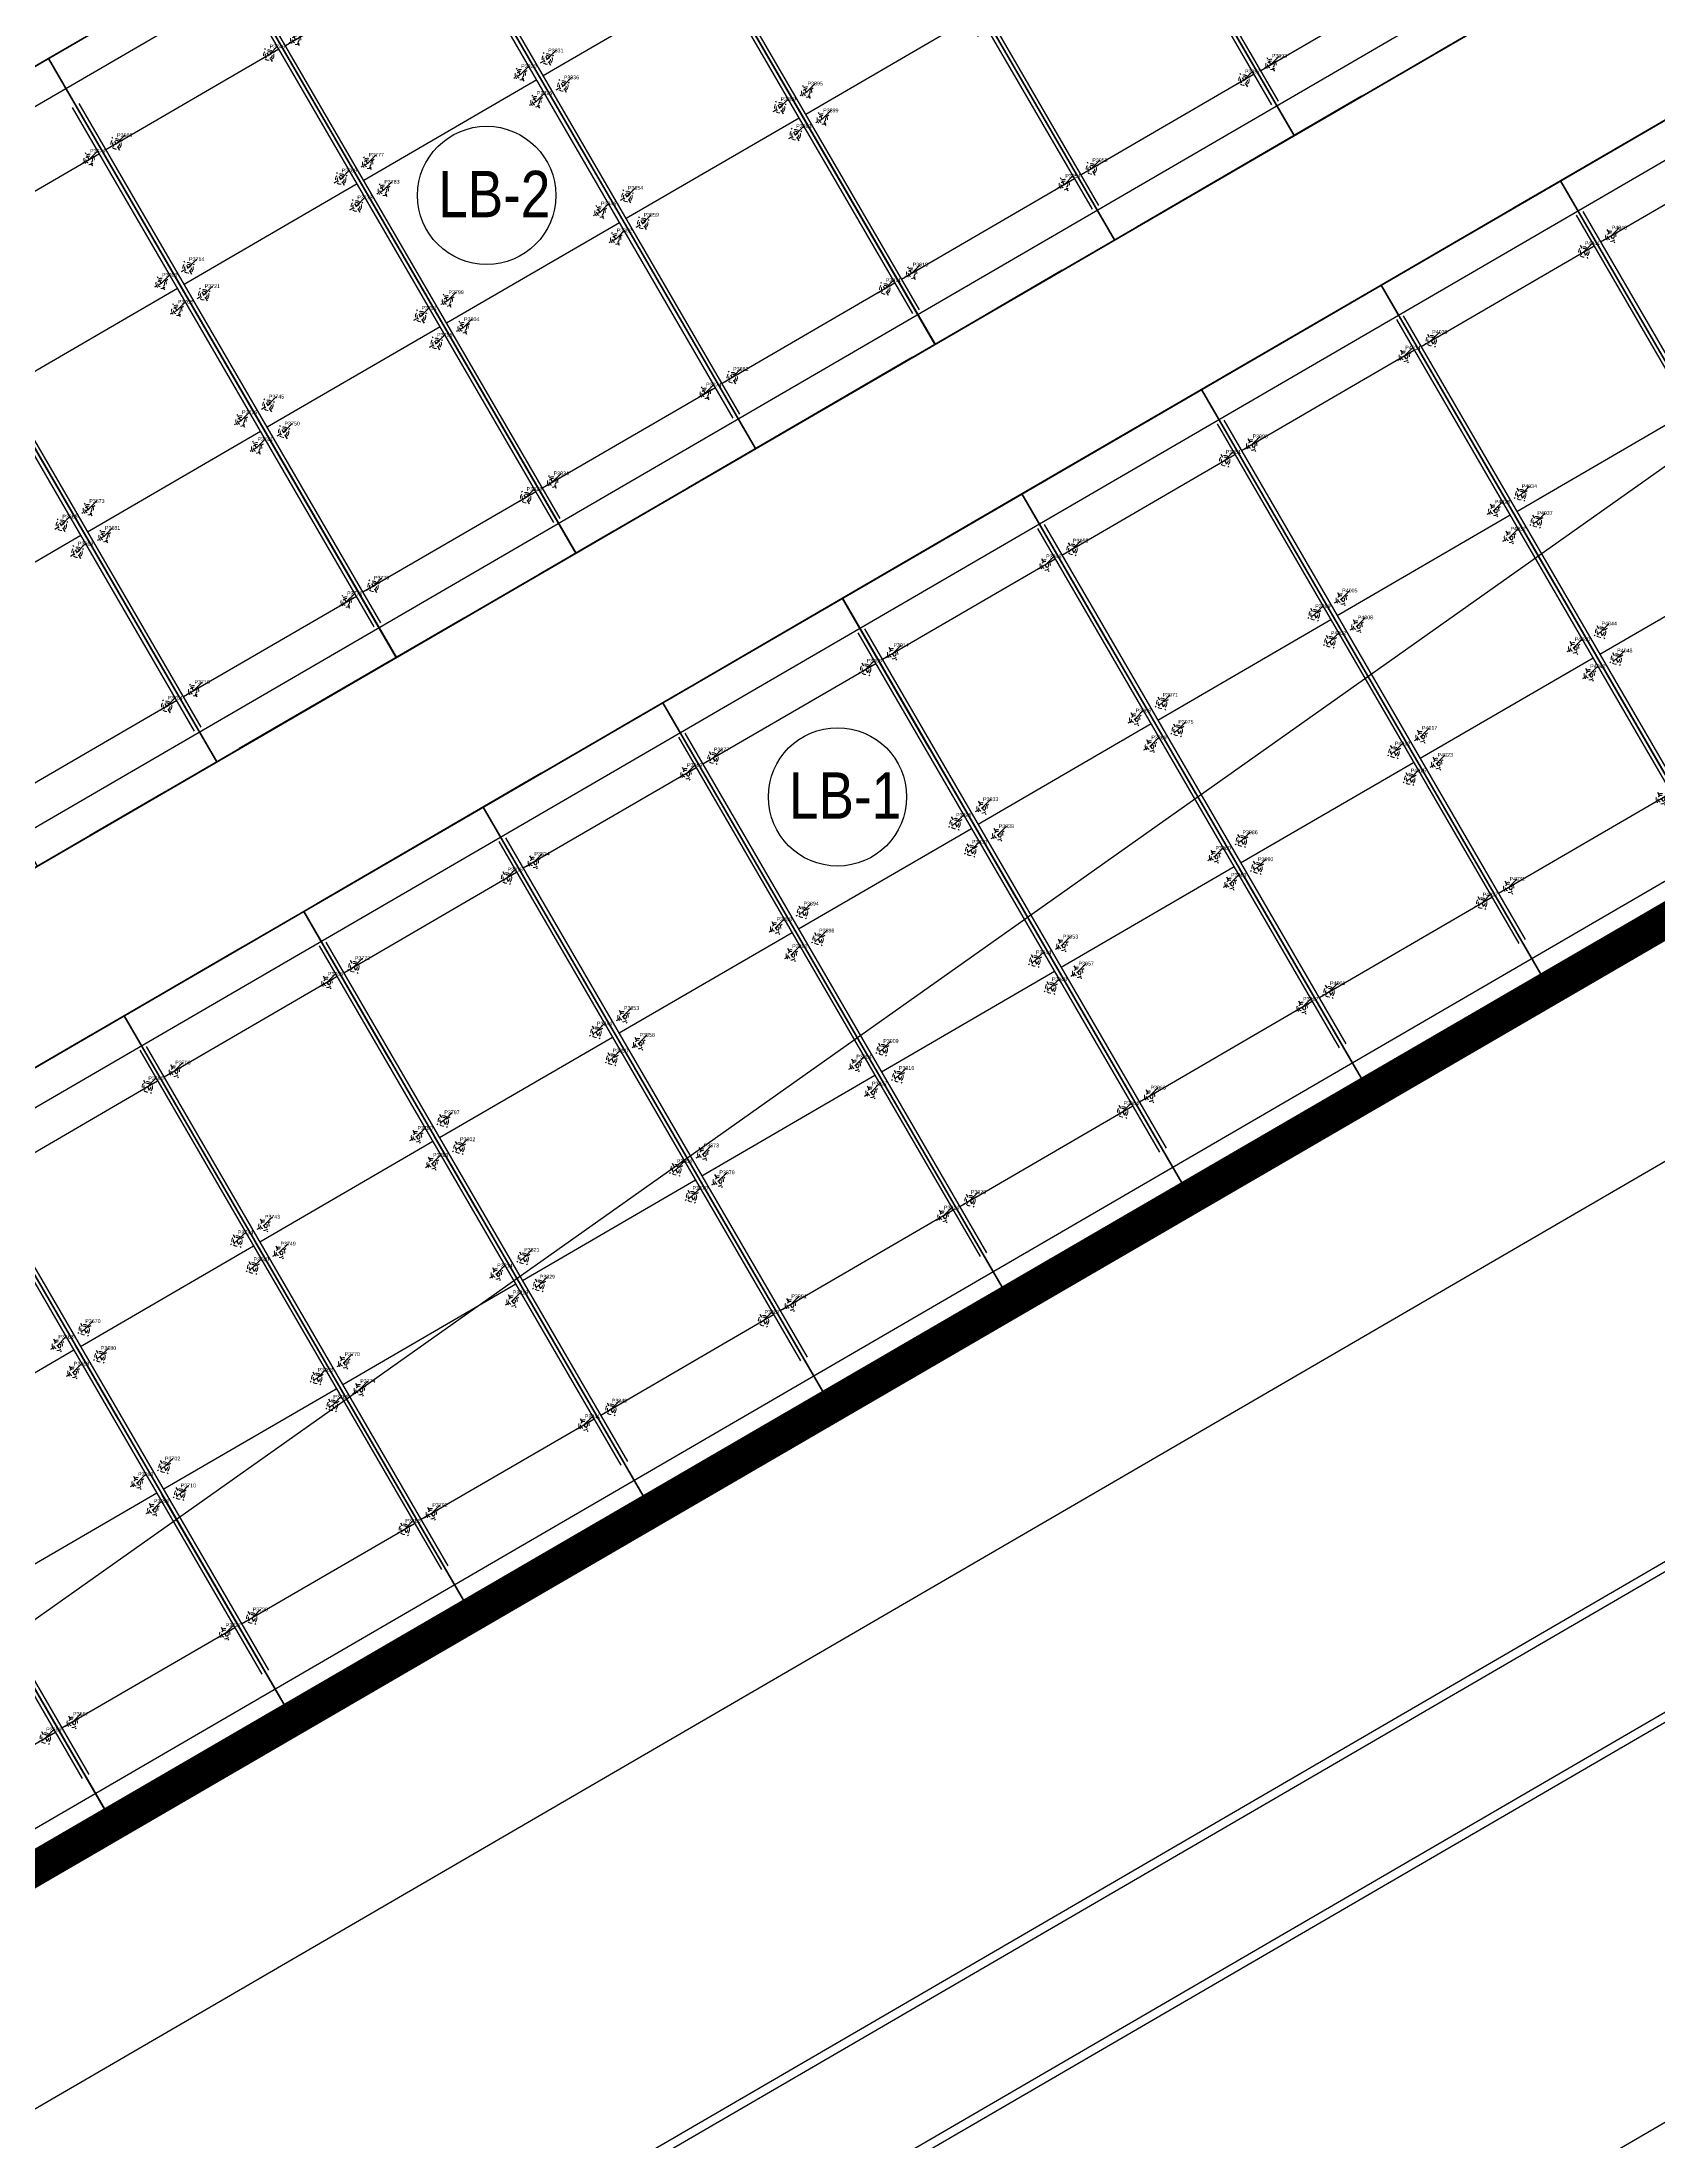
# Model space of a CAD drawing. Header units: millimetres. Extents: x 567980 to 569430, y 2065777 to 2066666.
# Drawn here: x 568884.8 to 568931.5, y 2066157.6 to 2066218.3 of the extents above; entities that cross this region are included whole.
import ezdxf
from ezdxf.enums import TextEntityAlignment as Align
from ezdxf.xclip import XClip

# ---------------------------------------------------------------- set-up
doc = ezdxf.new("R2010")
doc.units = ezdxf.units.MM
for name, pattern in [('ACAD_ISO10W100', [18.5, 12, -3, 0.5, -3]), ('CENTER', [3, 1.5, -0.5, 0.5, -0.5]), ('CENTER2', [1.125, 0.75, -0.125, 0.125, -0.125]), ('HIDDEN', [0.75, 0.5, -0.25]), ('Xref Grid (A1)$0$CENTER2', [1.125, 0.75, -0.125, 0.125, -0.125])]:
    doc.linetypes.add(name, pattern=pattern)
for name, color, linetype, lineweight in [('A-KY HIEU', 34, 'Continuous', 20), ('A-NET THAY', 125, 'Continuous', 18), ('boDnv', 54, 'Continuous', 25), ('E- RANH GIOI', 1, 'CENTER', 13), ('kata_text', 254, 'Continuous', 30)]:
    doc.layers.add(name, color=color, linetype=linetype, lineweight=lineweight)
for name, color, linetype in [('BoThamCo', 94, 'Continuous'), ('CDC.01.AXIS', 160, 'CENTER2'), ('ChiaLo', 128, 'CENTER'), ('datOlienke', 42, 'Continuous'), ('ghi_chu', 7, 'Continuous'), ('LogDg', 7, 'Continuous'), ('LoLK', 6, 'Continuous'), ('RANHGIOI', 2, 'HIDDEN'), ('TimDg', 222, 'Continuous'), ('ViaHeS', 32, 'Continuous'), ('Xref Grid (A1)$0$01.AXIS', 160, 'Xref Grid (A1)$0$CENTER2')]:
    doc.layers.add(name, color=color, linetype=linetype)
doc.layers.add('KCS_Plotter', color=11, linetype='Continuous', plot=False)
doc.styles.add('avantH', font='', dxfattribs={"height": 10})
doc.styles.add('kata_dim', font='vnrms.shx', dxfattribs={"width": 0.66, "oblique": 7})
doc.styles.add('kata_text', font='arial.ttf', dxfattribs={"width": 0.8})
doc.styles.add('rms', font='romans.shx', dxfattribs={"width": 0.7, "bigfont": 'vns.shx'})
doc.styles.add('VNH', font='', dxfattribs={"height": 2.5})
doc.styles.get('avantH').set_extended_font_data('.VnAvantH')
doc.styles.get('VNH').set_extended_font_data('.VnArial NarrowH')
doc.linetypes.add('ADL', pattern='A,0.125,-0.15,["++",rms,S=0.5,R=0,X=0,Y=-0.2245],-1.35,1.125', length=2.75)
doc.dimstyles.new('kata_dim_iso', dxfattribs={"dimtxt": 2.5, "dimasz": 1.5, "dimexe": 1.5, "dimexo": 2.5, "dimtad": 1, "dimdec": 0, "dimzin": 0, "dimdsep": 46, "dimtxsty": 'kata_dim', "dimblk": 'kata_block_ArchTick', "dimcen": 0.09, "dimdle": 1.2, "dimclrd": 8, "dimclre": 8, "dimclrt": 3, "dimadec": 0, "dimazin": 0, "dimtfac": 1, "dimtdec": 0, "dimtix": 1, "dimtofl": 0, "dimtmove": 0, "dimatfit": 3, "dimfxl": 3.75, "dimfxlon": 1, "dimtolj": 1, "dimtzin": 0, "dimarcsym": 0})

# ---------------------------------------------------------------- blocks, each defined once
blk = doc.blocks.new('NEN')
at = {"layer": 'boDnv', "color": 10, "linetype": 'ADL', "ltscale": 0.25}
for points in [[(263.053, -132.006), (256.939, -119.782), (251.208, -118.07), (145.657, -179.397), (154.7, -194.961)], [(270.404, -156.648), (272.264, -150.423), (266.19, -138.279), (158.216, -201.014), (167.259, -216.577)]]:
    blk.add_lwpolyline(points, close=True, dxfattribs=at)
at = {"layer": 'BoThamCo'}
blk.add_lwpolyline([(274.126, -178.484, 1), (272.368, -175.457), (138.589, -253.186, -0.013452), (91.443, -278.907, 0.999991), (93.036, -282.024, 0.013452), (140.347, -256.212)], format="xyb", close=True, dxfattribs=at)
at = {"layer": 'ChiaLo', "ltscale": 5}
for points in [[(264.367, -132.399), (154.337, -196.328)], [(266.608, -136.879), (156.849, -200.651)], [(223.509, -156.138), (213.462, -138.845)], [(218.321, -159.152), (208.274, -141.859)], [(213.133, -162.166), (203.086, -144.873)], [(207.946, -165.181), (197.898, -147.888)], [(202.758, -168.195), (192.71, -150.902)], [(197.57, -171.209), (187.522, -153.916)], [(192.382, -174.223), (182.334, -156.93)], [(241.257, -174.74), (231.209, -157.447)], [(236.069, -177.754), (226.021, -160.461)], [(230.881, -180.768), (220.833, -163.475)], [(225.693, -183.783), (215.645, -166.49)], [(220.505, -186.797), (210.457, -169.504)], [(215.317, -189.811), (205.27, -172.518)], [(210.129, -192.825), (200.082, -175.532)], [(204.941, -195.84), (194.894, -178.547)], [(199.753, -198.854), (189.706, -181.561)], [(194.566, -201.868), (184.518, -184.575)], [(189.378, -204.882), (179.33, -187.589)]]:
    blk.add_lwpolyline(points, dxfattribs=at)
at = {"layer": 'datOlienke'}
for points in [[(264.367, -132.399), (257.64, -118.948), (251.08, -116.988), (144.29, -179.035), (154.337, -196.328)], [(271.249, -157.314), (273.336, -150.33), (266.608, -136.879), (156.849, -200.651), (166.897, -217.944)]]:
    blk.add_lwpolyline(points, close=True, dxfattribs=at)
at = {"layer": 'LogDg'}
for points in [[(34.296, -348.766, -0.124666), (14.114, -339.771, 0.262937), (-5.331, -336.771, -0.009345), (-40.959, -349.473), (-145.868, -384.68, 0.405257), (-155.456, -403.235), (-146.557, -432.72), (-158.046, -436.187), (-166.572, -407.936, 0.423227), (-185.704, -398.049), (-272.077, -427.035, 0.40652), (-277.181, -436.964), (-262.947, -483.397), (-271.552, -486.035), (-285.593, -440.232, 0.421949), (-295.787, -434.992), (-422.26, -477.436, 0.346831), (-427.684, -485.726), (-426.662, -497.249, 0.109851), (-417.21, -527.045), (-422.398, -530.058, -0.109851), (-432.639, -497.779), (-433.194, -491.512, 0.484967), (-443.708, -484.634), (-484.199, -498.222, 0.36701), (-492.228, -511.51), (-484.402, -560.012), (-490.326, -560.967), (-497.433, -516.92, 0.457512), (-512.889, -507.388), (-525.337, -511.314, 0.375227), (-533.554, -524.795, 0.049445), (-523.248, -562.118), (-518.404, -576.577), (-525.515, -578.96), (-530.307, -564.659, -0.044276), (-540.221, -530.036, 0.448349), (-555.614, -520.863), (-568.853, -525.038), (-576.072, -502.149), (-552.391, -494.681, 0.333336), (-544.003, -482.976), (-545.865, -397.305, 0.120559), (-569.998, -307.198), (-621.979, -219.712, 0.334943), (-635.359, -214.239), (-686.931, -227.855), (-689.803, -216.977), (-647.957, -205.93, 0.498191), (-640.704, -188.198), (-654.378, -165.183, -0.144979), (-668.853, -108.061), (-659.845, 118.23, 0.428088), (-671.924, 130.707), (-689.222, 130.58), (-689.305, 141.83), (-670.344, 141.969, 0.400474), (-658.442, 153.492), (-657.828, 168.904), (-656.06, 189.374), (-648.588, 188.728), (-650.341, 168.432), (-650.889, 154.678, 0.425345), (-638.921, 142.201), (-621.613, 142.328, 0.402651), (-609.707, 153.94), (-609.387, 163.859, -0.019867), (-608.227, 179.942), (-606.8, 192.652), (-600.838, 191.983), (-602.264, 179.273, 0.019867), (-603.39, 163.665), (-603.676, 154.802, 0.425871), (-591.594, 142.415), (-548.362, 142.733), (-548.28, 131.483), (-592.887, 131.155, 0.401789), (-604.791, 119.578), (-607.754, 35.571, -0.005984), (-607.983, 30.718, 0.462462), (-599.177, 22.287), (-555.377, 26.801), (-554.762, 20.832), (-603.242, 15.836, 0.355613), (-610.381, 8.689), (-613.794, -24.838, 0.475348), (-605.015, -33.606), (-508.268, -23.636, 0.016072), (-476.806, -19.368, 0.37392), (-470.138, -11.259), (-470.705, 9.348), (-464.707, 9.513), (-464.235, -7.648, 0.461916), (-454.747, -15.288), (-421.581, -8.993, 0.020567), (-382.015, 0.216), (-299.764, 22.963, 0.415004), (-292.798, 35.293), (-296.969, 50.218), (-285.412, 53.448), (-281.218, 38.439, 0.413423), (-268.921, 31.492), (-169.968, 58.858, 0.427702), (-164.496, 69.052), (-169.623, 84.754), (-163.92, 86.616), (-158.479, 69.956, 0.400853), (-148.742, 64.729), (-123.897, 71.6, 0.437327), (-113.795, 91.173), (-114.462, 93.013), (-128.551, 136.154), (-105.736, 143.605), (-91.769, 100.833), (-90.91, 98.466, 0.429754), (-70.957, 89.772, 0.001079), (-63.934, 92.766, 0.001474), (-62.342, 93.454), (-47.534, 99.909, 0.386536), (-43.126, 109.726), (-48.301, 125.574), (-42.598, 127.436), (-38.076, 113.59, 0.442444), (-27.275, 108.739), (111.617, 169.28, 0.414214), (115.754, 179.811), (109.361, 194.478), (114.861, 196.875), (121.255, 182.208, 0.414214), (131.785, 178.071), (252.97, 230.894), (276.872, 241.312), (291.579, 249.057, 0.419837), (295.267, 261.365), (290.95, 269.196), (301.459, 274.99), (306.058, 266.648, 0.408717), (318.136, 263.031), (326.546, 267.464), (332.148, 256.836), (324.233, 252.656, 0.419466), (320.555, 240.352), (397.092, 101.523, 0.433643), (408.413, 98.649), (440.787, 119.386), (444.023, 114.334), (410.428, 92.813, 0.395048), (407.737, 82.215), (451.056, 3.639, -0.005576), (472.219, -35.781, 0.422017), (490.066, -41.118), (502.995, -33.918), (514.672, -54.886), (500.295, -62.892, 0.404193), (495.052, -80.181), (502.502, -94.711), (491.824, -100.186), (485.095, -87.061, 0.424556), (467.192, -81.64), (316.164, -165.913), (307.211, -171.115, 0.396001), (304.075, -181.611), (326.147, -225.742), (318.098, -229.768), (296.726, -187.038, 0.432664), (285.552, -183.699), (178.072, -246.148, 0.389772), (174.86, -256.488), (194.1, -297.126), (188.677, -299.693), (170.231, -260.733, 0.439085), (158.982, -257.239), (145.496, -265.075, -0.013452), (97.701, -291.151, 0.262926), (86.853, -307.563, -0.162068), (76.015, -333.842, 0.270323), (72.318, -353.653), (79.981, -375.074), (57.383, -383.157), (49.72, -361.737, 0.270325), (34.296, -348.766)], [(49.536, -260.065, -0.269945), (34.095, -247.153), (22.999, -216.476, -0.362457), (26.499, -206.84), (119.685, -152.625, -0.414384), (136.095, -156.969), (142.222, -167.514, 0.414214), (153.158, -170.413), (250.593, -113.801, -0.432664), (261.767, -117.14), (278.799, -151.193, -0.396001), (275.663, -161.688), (133.439, -244.323, -0.012999), (88.371, -268.964, -0.278117), (67.767, -267.557, 0.110848), (49.536, -260.065)]]:
    blk.add_lwpolyline(points, format="xyb", dxfattribs=at)
blk.add_lwpolyline([(274.252, -178.7, 1), (272.242, -175.241), (138.463, -252.969, -0.013452), (91.329, -278.685, 0.999992), (93.15, -282.246, 0.013452), (140.473, -256.428)], format="xyb", close=True, dxfattribs=at)
at = {"layer": 'LoLK'}
for points in [[(218.65, -135.831), (213.462, -138.845), (223.509, -156.138), (228.697, -153.124)], [(213.462, -138.845), (208.274, -141.859), (218.321, -159.152), (223.509, -156.138)], [(208.274, -141.859), (203.086, -144.873), (213.133, -162.166), (218.321, -159.152)], [(203.086, -144.873), (197.898, -147.888), (207.946, -165.181), (213.133, -162.166)], [(197.898, -147.888), (192.71, -150.902), (202.758, -168.195), (207.946, -165.181)], [(192.71, -150.902), (187.522, -153.916), (197.57, -171.209), (202.758, -168.195)], [(187.522, -153.916), (182.334, -156.93), (192.382, -174.223), (197.57, -171.209)], [(236.397, -154.433), (231.209, -157.447), (241.257, -174.74), (246.444, -171.725)], [(182.334, -156.93), (177.146, -159.945), (187.194, -177.238), (192.382, -174.223)], [(231.209, -157.447), (226.021, -160.461), (236.069, -177.754), (241.257, -174.74)], [(226.021, -160.461), (220.833, -163.475), (230.881, -180.768), (236.069, -177.754)], [(220.833, -163.475), (215.645, -166.49), (225.693, -183.783), (230.881, -180.768)], [(215.645, -166.49), (210.457, -169.504), (220.505, -186.797), (225.693, -183.783)], [(210.457, -169.504), (205.27, -172.518), (215.317, -189.811), (220.505, -186.797)], [(205.27, -172.518), (200.082, -175.532), (210.129, -192.825), (215.317, -189.811)], [(200.082, -175.532), (194.894, -178.547), (204.941, -195.84), (210.129, -192.825)], [(194.894, -178.547), (189.706, -181.561), (199.753, -198.854), (204.941, -195.84)], [(189.706, -181.561), (184.518, -184.575), (194.566, -201.868), (199.753, -198.854)], [(184.518, -184.575), (179.33, -187.589), (189.378, -204.882), (194.566, -201.868)], [(179.33, -187.589), (174.142, -190.604), (184.19, -207.897), (189.378, -204.882)]]:
    blk.add_lwpolyline(points, close=True, dxfattribs=at)
at = {"layer": 'RANHGIOI', "color": 1, "ltscale": 9, "const_width": 1}
blk.add_lwpolyline([(460, -51.299, 0.006594), (435.293, -5.051), (303.078, 234.769), (284.672, 225.077), (-55.993, 76.586), (-56.839, 76.223, -0.005137), (-90.743, 62.093), (-377.217, -17.133, -0.020567), (-418.225, -26.678), (-463.443, -35.259, -0.021218), (-506.422, -41.541), (-623.638, -53.62), (-626.464, -70.884, 0.128574), (-620.42, -135.36), (-615.505, -148.86, 0.039408), (-607.143, -167.188), (-594.172, -190.555), (-547.57, -259.493, -0.11987), (-522.704, -326.397), (-507.917, -451.947), (-504.475, -473.277), (-499.271, -471.636), (-50.48, -321.024, 0.050684), (130.425, -239.135), (301.319, -139.843)], format="xyb", close=True, dxfattribs=at)
at = {"layer": 'TimDg', "linetype": 'ACAD_ISO10W100', "ltscale": 0.75}
for points in [[(335.549, -254.599), (124.099, 168.176)], [(9.149, -213.464), (246.062, -75.628)]]:
    blk.add_lwpolyline(points, dxfattribs=at)
blk.add_lwpolyline([(-358.633, -282.039), (-15.318, -166.825, 0.050829), (-9.777, -164.314), (222.735, -29.039)], format="xyb", dxfattribs=at)
at = {"layer": 'ViaHeS', "elevation": 0}
blk.add_lwpolyline([(-483.362, -504.27), (-441.21, -490.124), (-436.029, -493.514), (-435.627, -498.044, 0.109851), (-424.993, -531.564), (-414.615, -525.539, -0.109851), (-423.674, -496.984), (-424.342, -489.445), (-420.001, -483.006), (-295.249, -441.14), (-289.043, -444.33), (-275.854, -487.354), (-258.645, -482.078), (-271.972, -438.601), (-268.698, -432.23), (-181.634, -403.012), (-172.975, -407.486), (-163.79, -437.92), (-140.813, -430.986), (-150.211, -399.847), (-145.597, -390.918), (-39.026, -355.153, 0.008545), (-6.235, -343.522, -0.249193), (12.375, -345.964, 0.09975), (30.772, -354.181, -0.256949), (45.215, -366.957), (51.733, -385.178), (85.63, -373.053), (79.112, -354.831, -0.256949), (82.174, -335.793, 0.136918), (92.607, -310.438, -0.249193), (103.308, -295.017, 0.012659), (148.511, -270.262), (162.157, -262.333), (168.62, -264.341), (185.966, -300.977), (196.811, -295.842), (179.033, -258.291), (181.216, -251.26), (287.384, -189.574), (293.944, -191.534), (314.073, -231.781), (330.172, -223.729), (309.538, -182.474), (311.625, -175.49), (319.134, -171.127), (408.277, -121.386), (412.274, -122.589), (434.351, -165.321), (442.347, -161.19), (420.137, -118.201), (421.38, -114.074), (470.335, -86.758), (479.641, -89.576), (486.485, -102.924), (507.841, -91.973), (500.499, -77.654), (503.421, -68.019), (517.591, -60.128), (500.076, -28.676), (486.971, -35.974), (477.625, -33.17, 0.0056), (456.311, 6.536), (412.324, 86.322), (414.12, 93.398), (444.832, 113.071), (439.977, 120.649), (409.766, 101.296), (403.142, 102.978), (327.714, 239.794), (330.524, 249.193), (334.945, 251.528), (323.749, 272.772), (318.926, 270.23), (309.354, 273.096), (306.713, 277.887), (285.696, 266.299), (288.11, 261.921), (285.295, 252.529), (274.271, 246.724), (129.387, 183.571), (122.806, 186.157), (117.612, 198.074), (106.611, 193.279), (111.806, 181.362), (109.22, 174.781), (26.33, 138.65), (-29.869, 114.154), (-36.004, 116.909), (-39.746, 128.368), (-51.153, 124.642), (-47.055, 112.092), (-50.086, 105.341), (-75.921, 94.08), (-84.511, 97.937), (-100.033, 145.467), (-134.254, 134.292), (-118.657, 86.529), (-123.231, 78.009), (-150.258, 70.535), (-156.629, 73.955), (-161.068, 87.547), (-172.475, 83.822), (-168.207, 70.753), (-171.474, 64.667), (-269.546, 37.545), (-275.711, 41.028), (-279.634, 55.063), (-302.748, 48.603), (-298.843, 34.63), (-302.316, 28.482), (-383.614, 5.999, -0.020567), (-422.7, -3.099), (-456.246, -9.465), (-461.296, -5.399), (-461.708, 9.595), (-473.703, 9.265), (-473.239, -7.637), (-478.028, -13.489, -0.015955), (-508.883, -17.667), (-606.147, -27.691), (-610.614, -23.229), (-607.49, 7.461), (-602.01, 12.947), (-554.455, 17.848), (-555.685, 29.785), (-600.448, 25.172), (-605.043, 29.645, 0.007073), (-604.756, 35.466), (-601.912, 116.095), (-594.665, 123.142), (-548.221, 123.483), (-548.421, 150.733), (-593.42, 150.402), (-600.493, 157.35, -0.027886), (-599.283, 178.939), (-597.857, 191.648), (-609.782, 192.987), (-611.208, 180.277, 0.019867), (-612.385, 163.955), (-612.597, 157.389), (-619.823, 150.342), (-639.316, 150.198), (-646.998, 158.133), (-646.598, 168.196), (-644.852, 188.405), (-659.796, 189.697), (-661.572, 169.14), (-662.014, 158.023), (-670.332, 149.97), (-689.364, 149.83), (-689.163, 122.58), (-671.417, 122.71), (-663.736, 114.776), (-672.6, -107.912, 0.144979), (-657.602, -167.099), (-644.687, -188.836), (-648.335, -197.756), (-691.845, -209.242), (-684.889, -235.59), (-633.86, -222.118), (-622.039, -226.953), (-573.255, -309.058, -0.120474), (-549.614, -397.387), (-547.842, -478.902), (-555.298, -489.306), (-577.876, -496.427), (-567.048, -530.76), (-552.743, -526.248), (-543.713, -531.719, 0.042979), (-533.836, -565.928), (-529.071, -580.151), (-514.848, -575.386), (-519.719, -560.846, -0.045576), (-529.315, -527.166), (-523.005, -516.87), (-508.247, -512.215), (-500.456, -517.02), (-493.287, -561.445), (-481.44, -559.534), (-488.883, -513.408), (-483.362, -504.27)], format="xyb", dxfattribs=at)
at = {"layer": 'ViaHeS'}
blk.add_lwpolyline([(271.249, -157.314), (273.336, -150.33), (257.64, -118.948), (251.08, -116.988), (144.29, -179.035), (131.629, -157.245), (122.062, -154.713), (31.359, -207.484), (28.737, -214.7), (38.583, -241.923, 0.256594), (53.045, -254.642, -0.085173), (69.006, -261.184, 0.265195), (88.812, -261.986, 0.012088), (130.425, -239.135)], format="xyb", close=True, dxfattribs=at)
blk.add_lwpolyline([(266.608, -136.879), (264.367, -132.399), (154.337, -196.328), (156.849, -200.651)], close=True, dxfattribs=at)
at = {"layer": 'ghi_chu', "style": 'avantH', "width": 0.85}
blk.add_text('®\xadêng trÇn nguyªn h·n (kÐo dµi - qh 36m)', height=3.5, rotation=30.15744, dxfattribs=at).set_placement((205.706, -248.596, 0))
blk = doc.blocks.new('NEN B')
at = {"layer": 'datOlienke'}
for points in [[(6.567, 25), (7.507, 40.01), (2.82, 45), (-120.687, 45), (-120.687, 25)], [(0, 0), (5.313, 4.99), (6.253, 20), (-120.687, 20), (-120.687, 0)]]:
    blk.add_lwpolyline(points, close=True, dxfattribs=at)
at = {"layer": 'LoLK'}
for points in [[(-76.687, 45), (-82.687, 45), (-82.687, 25), (-76.687, 25)], [(-70.687, 45), (-76.687, 45), (-76.687, 25), (-70.687, 25)], [(-64.687, 45), (-70.687, 45), (-70.687, 25), (-64.687, 25)], [(-58.687, 45), (-64.687, 45), (-64.687, 25), (-58.687, 25)], [(-52.687, 45), (-58.687, 45), (-58.687, 25), (-52.687, 25)], [(-46.687, 45), (-52.687, 45), (-52.687, 25), (-46.687, 25)], [(-40.687, 45), (-46.687, 45), (-46.687, 25), (-40.687, 25)], [(-34.687, 45), (-40.687, 45), (-40.687, 25), (-34.687, 25)], [(-94.687, 20), (-100.687, 20), (-100.687, 0), (-94.687, 0)], [(-88.687, 20), (-94.687, 20), (-94.687, 0), (-88.687, 0)], [(-82.687, 20), (-88.687, 20), (-88.687, 0), (-82.687, 0)], [(-76.687, 20), (-82.687, 20), (-82.687, 0), (-76.687, 0)], [(-70.687, 20), (-76.687, 20), (-76.687, 0), (-70.687, 0)], [(-64.687, 20), (-70.687, 20), (-70.687, 0), (-64.687, 0)], [(-58.687, 20), (-64.687, 20), (-64.687, 0), (-58.687, 0)], [(-52.687, 20), (-58.687, 20), (-58.687, 0), (-52.687, 0)], [(-46.687, 20), (-52.687, 20), (-52.687, 0), (-46.687, 0)], [(-40.687, 20), (-46.687, 20), (-46.687, 0), (-40.687, 0)], [(-34.687, 20), (-40.687, 20), (-40.687, 0), (-34.687, 0)], [(-28.687, 20), (-34.687, 20), (-34.687, 0), (-28.687, 0)]]:
    blk.add_lwpolyline(points, close=True, dxfattribs=at)
blk = doc.blocks.new('A$C758D662A')
at = {"linetype": 'HIDDEN', "ltscale": 500}
for radius in [300, 200]:
    blk.add_circle((0, 0), radius, dxfattribs=at)
at = {"layer": 'CDC.01.AXIS', "ltscale": 200}
for p, q in [((437, 0), (-437, 0)), ((0, 437), (0, -437))]:
    blk.add_line(p, q, dxfattribs=at)
blk = doc.blocks.new('pile Plan')
at = {"xscale": 0.5, "yscale": 0.5, "zscale": 0.5}
for p in [(340, 14779), (5440.000004, 14779), (340, 9630), (5440.000004, 9630), (340, 8730), (5440.000004, 8730), (340, 5040), (5440.000004, 5040), (340, 4140), (5440.000004, 4140), (340, -1), (5440.000004, -1)]:
    blk.add_blockref('A$C758D662A', p, dxfattribs=at)
blk = doc.blocks.new('A1 - 2')
at = {"layer": 'Xref Grid (A1)$0$01.AXIS', "ltscale": 500}
for p, q in [((0.11, -1.086), (0.11, -18.434)), ((5.89, -1.086), (5.89, -18.434)), ((0.11, -2.11), (5.89, -2.11)), ((0.11, -7.62), (5.89, -7.62)), ((0.11, -12.39), (5.89, -12.39)), ((0.11, -16.89), (5.89, -16.89))]:
    blk.add_line(p, q, dxfattribs=at)
at = {"xscale": 0.001, "yscale": 0.001, "zscale": 0.001}
blk.add_blockref('pile Plan', (0.11, -16.89), dxfattribs=at)
blk = doc.blocks.new('A5 - 2')
at = {"layer": 'Xref Grid (A1)$0$01.AXIS', "ltscale": 500}
for p, q in [((0.11, -1.086), (0.11, -18.434)), ((5.89, -1.086), (5.89, -18.434)), ((0.11, -2.11), (5.89, -2.11)), ((0.11, -7.62), (5.89, -7.62)), ((0.11, -12.39), (5.89, -12.39)), ((0.11, -16.89), (5.89, -16.89))]:
    blk.add_line(p, q, dxfattribs=at)
at = {"xscale": 0.001, "yscale": 0.001, "zscale": 0.001}
blk.add_blockref('pile Plan', (0.11, -16.89), dxfattribs=at)
blk = doc.blocks.new('a5 sao - 2')
at = {"layer": 'Xref Grid (A1)$0$01.AXIS', "ltscale": 500}
for p, q in [((-5.89, -1.086), (-5.89, -18.434)), ((-0.11, -1.086), (-0.11, -18.434)), ((-5.89, -2.11), (-0.11, -2.11)), ((-5.89, -7.62), (-0.11, -7.62)), ((-5.89, -12.39), (-0.11, -12.39)), ((-5.89, -16.89), (-0.11, -16.89))]:
    blk.add_line(p, q, dxfattribs=at)
at = {"xscale": 0.001, "yscale": 0.001, "zscale": 0.001}
blk.add_blockref('pile Plan', (-5.89, -16.89), dxfattribs=at)
blk = doc.blocks.new('a1 sao - 2')
at = {"layer": 'Xref Grid (A1)$0$01.AXIS', "ltscale": 500}
for p, q in [((0.11, -1.086), (0.11, -18.434)), ((5.89, -1.086), (5.89, -18.434)), ((0.11, -2.11), (5.89, -2.11)), ((0.11, -7.62), (5.89, -7.62)), ((0.11, -12.39), (5.89, -12.39)), ((0.11, -16.89), (5.89, -16.89))]:
    blk.add_line(p, q, dxfattribs=at)
at = {"xscale": 0.001, "yscale": 0.001, "zscale": 0.001}
blk.add_blockref('pile Plan', (0.11, -16.89), dxfattribs=at)
blk = doc.blocks.new('kata_block_ArchTick')
at = {"color": 8}
blk.add_line((1, 0), (-1, 0), dxfattribs=at)
at = {"color": 8, "const_width": 0.15}
blk.add_lwpolyline([(-0.5, -0.5), (0.5, 0.5)], dxfattribs=at)
blk = doc.blocks.new('A$C33BC4D2A')
at = {"layer": 'A-KY HIEU', "color": 0, "const_width": 1.022}
blk.add_lwpolyline([(14.345, -292.097), (14.345, -4.903), (414.985, -4.903), (414.985, -292.097)], close=True, dxfattribs=at)
at = {"layer": 'Defpoints', "color": 125}
blk.add_lwpolyline([(0, -297), (420, -297), (420, 0), (0, 0)], close=True, dxfattribs=at)
blk = doc.blocks.new('*U58')
at = {"color": 0, "ltscale": 0.8, "style": 'kata_text', "width": 0.8, "flags": 1}
blk.add_attdef('CHU_THICH', text='', height=2.2, dxfattribs=at).set_placement((0, 0), align=Align.MIDDLE_CENTER)
at = {"color": 0, "ltscale": 0.8, "style": 'kata_text', "width": 0.8}
blk.add_attdef('TEN', text='', height=2.2, dxfattribs=at).set_placement((5, 5), align=Align.MIDDLE_CENTER)
at = {"layer": 'Defpoints'}
blk.add_leader([(0, 0), (5, 5)], dimstyle='kata_dim_iso', override={"dimasz": 0.6, "dimgap": 0.625, "dimtad": 0}, dxfattribs=at)
blk = doc.blocks.new('A$C1AAD29DE')
at = {"layer": 'kata_text', "xscale": 50, "yscale": 50, "zscale": 50}
for p, values in [((264058, -220248, 0), {'TEN': 'P3746'}), ((272131, -220363, 0), {'TEN': 'P3831'}), ((293110, -220520, 0), {'TEN': 'P3993'}), ((271351, -220817, 0), {'TEN': 'P3820'}), ((272585, -221144, 0), {'TEN': 'P3836'}), ((292329, -220973, 0), {'TEN': 'P3987'}), ((271804, -221597, 0), {'TEN': 'P3826'}), ((278870, -221774, 0), {'TEN': 'P3889'}), ((279650, -221321, 0), {'TEN': 'P3895'}), ((280104, -222101, 0), {'TEN': 'P3899'}), ((259634, -222819, 0), {'TEN': 'P3686'}), ((279323, -222555, 0), {'TEN': 'P3893'}), ((258853, -223273, 0), {'TEN': 'P3674'}), ((266926, -223387, 0), {'TEN': 'P3777'}), ((287905, -223544, 0), {'TEN': 'P3959'}), ((266145, -223841, 0), {'TEN': 'P3769'}), ((267380, -224168, 0), {'TEN': 'P3783'}), ((287124, -223998, 0), {'TEN': 'P3954'}), ((266599, -224622, 0), {'TEN': 'P3773'}), ((273664, -224799, 0), {'TEN': 'P3846'}), ((274445, -224345, 0), {'TEN': 'P3854'}), ((274899, -225126, 0), {'TEN': 'P3859'}), ((274118, -225579, 0), {'TEN': 'P3852'}), ((302183, -225949, 0), {'TEN': 'P4041'}), ((302964, -225496, 0), {'TEN': 'P4046'}), ((261721, -226412, 0), {'TEN': 'P3714'}), ((282699, -226568, 0), {'TEN': 'P3918'}), ((260940, -226865, 0), {'TEN': 'P3700'}), ((262175, -227192, 0), {'TEN': 'P3721'}), ((281919, -227022, 0), {'TEN': 'P3911'}), ((261394, -227646, 0), {'TEN': 'P3708'}), ((268459, -227823, 0), {'TEN': 'P3791'}), ((269240, -227369, 0), {'TEN': 'P3799'}), ((269693, -228150, 0), {'TEN': 'P3804'}), ((268913, -228604, 0), {'TEN': 'P3796'}), ((296978, -228974, 0), {'TEN': 'P4014'}), ((297758, -228520, 0), {'TEN': 'P4020'}), ((277494, -229593, 0), {'TEN': 'P3882'}), ((276713, -230046, 0), {'TEN': 'P3874'}), ((263254, -230847, 0), {'TEN': 'P3736'}), ((264034, -230394, 0), {'TEN': 'P3745'}), ((264488, -231175, 0), {'TEN': 'P3750'}), ((263707, -231628, 0), {'TEN': 'P3741'}), ((291772, -231998, 0), {'TEN': 'P3981'}), ((292553, -231545, 0), {'TEN': 'P3988'}), ((272289, -232617, 0), {'TEN': 'P3834'}), ((271508, -233071, 0), {'TEN': 'P3823'}), ((300354, -232987, 0), {'TEN': 'P4034'}), ((258048, -233872, 0), {'TEN': 'P3665'}), ((258829, -233418, 0), {'TEN': 'P3673'}), ((299573, -233441, 0), {'TEN': 'P4028'}), ((300808, -233768, 0), {'TEN': 'P4037'}), ((259283, -234199, 0), {'TEN': 'P3681'}), ((287348, -234569, 0), {'TEN': 'P3955'}), ((300027, -234222, 0), {'TEN': 'P4032'}), ((258502, -234653, 0), {'TEN': 'P3669'}), ((286567, -235023, 0), {'TEN': 'P3946'}), ((267084, -235642, 0), {'TEN': 'P3779'}), ((266303, -236095, 0), {'TEN': 'P3771'}), ((295149, -236012, 0), {'TEN': 'P4005'}), ((294368, -236465, 0), {'TEN': 'P3999'}), ((295602, -236792, 0), {'TEN': 'P4008'}), ((302668, -236969, 0), {'TEN': 'P4044'}), ((282143, -237593, 0), {'TEN': 'P3914'}), ((294821, -237246, 0), {'TEN': 'P4002'}), ((301887, -237423, 0), {'TEN': 'P4040'}), ((281362, -238047, 0), {'TEN': 'P3906'}), ((302340, -238204, 0), {'TEN': 'P4042'}), ((303121, -237750, 0), {'TEN': 'P4048'}), ((261878, -238666, 0), {'TEN': 'P3718'}), ((261097, -239120, 0), {'TEN': 'P3704'}), ((289943, -239036, 0), {'TEN': 'P3971'}), ((289163, -239490, 0), {'TEN': 'P3966'}), ((290397, -239817, 0), {'TEN': 'P3975'}), ((297462, -239994, 0), {'TEN': 'P4017'}), ((276937, -240618, 0), {'TEN': 'P3877'}), ((289616, -240270, 0), {'TEN': 'P3969'}), ((296681, -240447, 0), {'TEN': 'P4012'}), ((276157, -241071, 0), {'TEN': 'P3869'}), ((297135, -241228, 0), {'TEN': 'P4015'}), ((297916, -240774, 0), {'TEN': 'P4023'}), ((284738, -242060, 0), {'TEN': 'P3933'}), ((283957, -242514, 0), {'TEN': 'P3925'}), ((285192, -242841, 0), {'TEN': 'P3939'}), ((292257, -243018, 0), {'TEN': 'P3986'}), ((271732, -243642, 0), {'TEN': 'P3824'}), ((284411, -243295, 0), {'TEN': 'P3930'}), ((291476, -243472, 0), {'TEN': 'P3980'}), ((270951, -244096, 0), {'TEN': 'P3815'}), ((291930, -244252, 0), {'TEN': 'P3983'}), ((292711, -243799, 0), {'TEN': 'P3990'}), ((299222, -244821, 0), {'TEN': 'P4027'}), ((300003, -244367, 0), {'TEN': 'P4031'}), ((279533, -245085, 0), {'TEN': 'P3894'}), ((278752, -245538, 0), {'TEN': 'P3888'}), ((279986, -245865, 0), {'TEN': 'P3898'}), ((287052, -246042, 0), {'TEN': 'P3953'}), ((266527, -246666, 0), {'TEN': 'P3772'}), ((279206, -246319, 0), {'TEN': 'P3892'}), ((286271, -246496, 0), {'TEN': 'P3944'}), ((265746, -247120, 0), {'TEN': 'P3765'}), ((286725, -247277, 0), {'TEN': 'P3948'}), ((287505, -246823, 0), {'TEN': 'P3957'}), ((294017, -247845, 0), {'TEN': 'P3997'}), ((294798, -247391, 0), {'TEN': 'P4001'}), ((273547, -248563, 0), {'TEN': 'P3844'}), ((274327, -248109, 0), {'TEN': 'P3853'}), ((274781, -248890, 0), {'TEN': 'P3858'}), ((281846, -249067, 0), {'TEN': 'P3909'}), ((261321, -249691, 0), {'TEN': 'P3706'}), ((274000, -249344, 0), {'TEN': 'P3850'}), ((281066, -249520, 0), {'TEN': 'P3904'}), ((260541, -250144, 0), {'TEN': 'P3696'}), ((281519, -250301, 0), {'TEN': 'P3907'}), ((282300, -249848, 0), {'TEN': 'P3916'}), ((288812, -250869, 0), {'TEN': 'P3964'}), ((289593, -250416, 0), {'TEN': 'P3968'}), ((268341, -251587, 0), {'TEN': 'P3790'}), ((269122, -251133, 0), {'TEN': 'P3797'}), ((269576, -251914, 0), {'TEN': 'P3802'}), ((276641, -252091, 0), {'TEN': 'P3873'}), ((268795, -252368, 0), {'TEN': 'P3793'}), ((275860, -252545, 0), {'TEN': 'P3864'}), ((276314, -253326, 0), {'TEN': 'P3870'}), ((277095, -252872, 0), {'TEN': 'P3879'}), ((284387, -253440, 0), {'TEN': 'P3929'}), ((283607, -253894, 0), {'TEN': 'P3924'}), ((263136, -254611, 0), {'TEN': 'P3734'}), ((263917, -254158, 0), {'TEN': 'P3743'}), ((264371, -254939, 0), {'TEN': 'P3749'}), ((271436, -255116, 0), {'TEN': 'P3821'}), ((263590, -255392, 0), {'TEN': 'P3740'}), ((270655, -255569, 0), {'TEN': 'P3814'}), ((271109, -256350, 0), {'TEN': 'P3818'}), ((271889, -255896, 0), {'TEN': 'P3829'}), ((279182, -256464, 0), {'TEN': 'P3891'}), ((278401, -256918, 0), {'TEN': 'P3887'}), ((257931, -257636, 0), {'TEN': 'P3663'}), ((258712, -257182, 0), {'TEN': 'P3670'}), ((259165, -257963, 0), {'TEN': 'P3680'}), ((266231, -258140, 0), {'TEN': 'P3770'}), ((258384, -258417, 0), {'TEN': 'P3668'}), ((265450, -258594, 0), {'TEN': 'P3763'}), ((266684, -258921, 0), {'TEN': 'P3774'}), ((265903, -259374, 0), {'TEN': 'P3766'}), ((273977, -259489, 0), {'TEN': 'P3849'}), ((273196, -259942, 0), {'TEN': 'P3841'}), ((261025, -261164, 0), {'TEN': 'P3702'}), ((260244, -261618, 0), {'TEN': 'P3693'}), ((261479, -261945, 0), {'TEN': 'P3710'}), ((260698, -262399, 0), {'TEN': 'P3698'}), ((268772, -262513, 0), {'TEN': 'P3792'}), ((267991, -262967, 0), {'TEN': 'P3786'}), ((263566, -265538, 0), {'TEN': 'P3739'}), ((262785, -265991, 0), {'TEN': 'P3727'}), ((258361, -268562, 0), {'TEN': 'P3667'}), ((257580, -269016, 0), {'TEN': 'P3659'})]:
    blk.add_blockref('*U58', p, dxfattribs=at).add_auto_attribs(values)

msp = doc.modelspace()

# ---------------------------------------------------------------- linework, layer by layer
at = {"layer": 'Defpoints', "color": 1, "ltscale": 9, "const_width": 1}
msp.add_lwpolyline([(568982.152, 2066596.774), (568641.488, 2066448.283), (568640.642, 2066447.92, -0.005137), (568606.738, 2066433.79), (568320.264, 2066354.564, -0.020567), (568279.256, 2066345.02), (568234.037, 2066336.438, -0.021218), (568191.058, 2066330.157), (568073.843, 2066318.077), (568071.016, 2066300.813, 0.128574), (568077.06, 2066236.337), (568081.976, 2066222.838, 0.039408), (568090.337, 2066204.509), (568103.308, 2066181.143), (568149.911, 2066112.204, -0.11987), (568174.777, 2066045.3), (568189.564, 2065919.75), (568193.006, 2065898.42), (568198.209, 2065900.061), (568647.001, 2066050.673, 0.050684), (568827.906, 2066132.562), (568998.799, 2066231.855)], format="xyb", dxfattribs=at)

# ---------------------------------------------------------------- next in the draw order: block references
at = {"layer": 'boDnv', "extrusion": (-2.4685e-06, 4.62064e-06, 1)}
ref = msp.add_blockref('NEN', (568697.481, 2066371.697, 8.143), dxfattribs=at)
XClip(ref).set_block_clipping_path([(-95.7748162709, -416.20828746), (591.9650857092, 169.550739368)])

# ---------------------------------------------------------------- next in the draw order: linework, layer by layer
at = {"layer": 'kata_text', "extrusion": (-2.4685e-06, 4.62064e-06, 1)}
for centre in [(568897.661, 2066213.83, 8.143), (568907.797, 2066196.459, 8.143)]:
    msp.add_circle(centre, 1.997, dxfattribs=at)
at = {"layer": 'KCS_Plotter', "extrusion": (-2.4685e-06, 4.62064e-06, 1)}
msp.add_line((568541.684, 2065930.213, 0), (569429.706, 2066558.171, 0), dxfattribs=at)

# ---------------------------------------------------------------- next in the draw order: block references
at = {"layer": 'A-NET THAY', "extrusion": (-2.4685e-06, 4.62064e-06, 1), "xscale": -1}
for name, p, rotation in [('a5 sao - 2', (568926.178, 2066218.574, 8.143), 210.1574367624477), ('a1 sao - 2', (568910.614, 2066209.531, 8.143), 210.1574367624477), ('a5 sao - 2', (568905.426, 2066206.517, 8.143), 210.1574367624477), ('a1 sao - 2', (568889.863, 2066197.474, 8.143), 210.1574367624477), ('A1 - 2', (568933.878, 2066217.265, 8.143), 30.15743676244769), ('A5 - 2', (568923.502, 2066211.236, 8.143), 30.15743676244769), ('A1 - 2', (568913.126, 2066205.208, 8.143), 30.15743676244769), ('A5 - 2', (568902.75, 2066199.179, 8.143), 30.15743676244769), ('A1 - 2', (568892.375, 2066193.151, 8.143), 30.15743676244769), ('A5 - 2', (568881.999, 2066187.122, 8.143), 30.15743676244769)]:
    msp.add_blockref(name, p, dxfattribs=dict(at, rotation=rotation))
at = {"layer": 'A-NET THAY', "extrusion": (-2.4685e-06, 4.62064e-06, 1)}
for name, p, rotation in [('a5 sao - 2', (568915.802, 2066212.545, 8.143), 210.1574367624476), ('a1 sao - 2', (568910.614, 2066209.531, 8.143), 210.1574367624476), ('a5 sao - 2', (568895.051, 2066200.488, 8.143), 210.1574367624476), ('a1 sao - 2', (568889.863, 2066197.474, 8.143), 210.1574367624476), ('A5 - 2', (568923.502, 2066211.236, 8.143), 30.15743676244771), ('A1 - 2', (568913.126, 2066205.208, 8.143), 30.15743676244771), ('A5 - 2', (568902.75, 2066199.179, 8.143), 30.15743676244771), ('A1 - 2', (568892.375, 2066193.151, 8.143), 30.15743676244771), ('A5 - 2', (568881.999, 2066187.122, 8.143), 30.15743676244771), ('A1 - 2', (568871.623, 2066181.094, 8.143), 30.15743676244771)]:
    msp.add_blockref(name, p, dxfattribs=dict(at, rotation=rotation))
at = {"layer": 'E- RANH GIOI', "extrusion": (-2.4685e-06, 4.62064e-06, 1), "xscale": 2.114336868039268, "yscale": 2.114336868039268, "zscale": 2.114336868039268}
msp.add_blockref('A$C33BC4D2A', (568541.684, 2066558.171, 8.143), dxfattribs=at)
at = {"layer": 'kata_text', "extrusion": (-2.4685e-06, 4.62064e-06, 1), "xscale": 0.0009966571095134595, "yscale": 0.0009966571095134595, "zscale": 0.0009966571095134595}
msp.add_blockref('A$C1AAD29DE', (568628.188, 2066437.393, 8.143), dxfattribs=at)
at = {"layer": 'LoLK', "extrusion": (-2.4685e-06, 4.62064e-06, 1), "rotation": 30.15743676244771}
msp.add_blockref('NEN B', (568968.73, 2066214.384, 8.143), dxfattribs=at)

# ---------------------------------------------------------------- next in the draw order: texts
at = {"layer": 'kata_text', "extrusion": (-2.4685e-06, 4.62064e-06, 1), "char_height": 1.3395, "width": 17.6693, "attachment_point": 1, "text_direction": (1, 0, 2e-06), "style": 'VNH'}
for s, insert in [('LB-2', (568896.261, 2066214.539, 0)), ('LB-1', (568906.397, 2066197.167, 0))]:
    msp.add_mtext(s, dxfattribs=dict(at, insert=insert))

doc.saveas('drawing.dxf')
